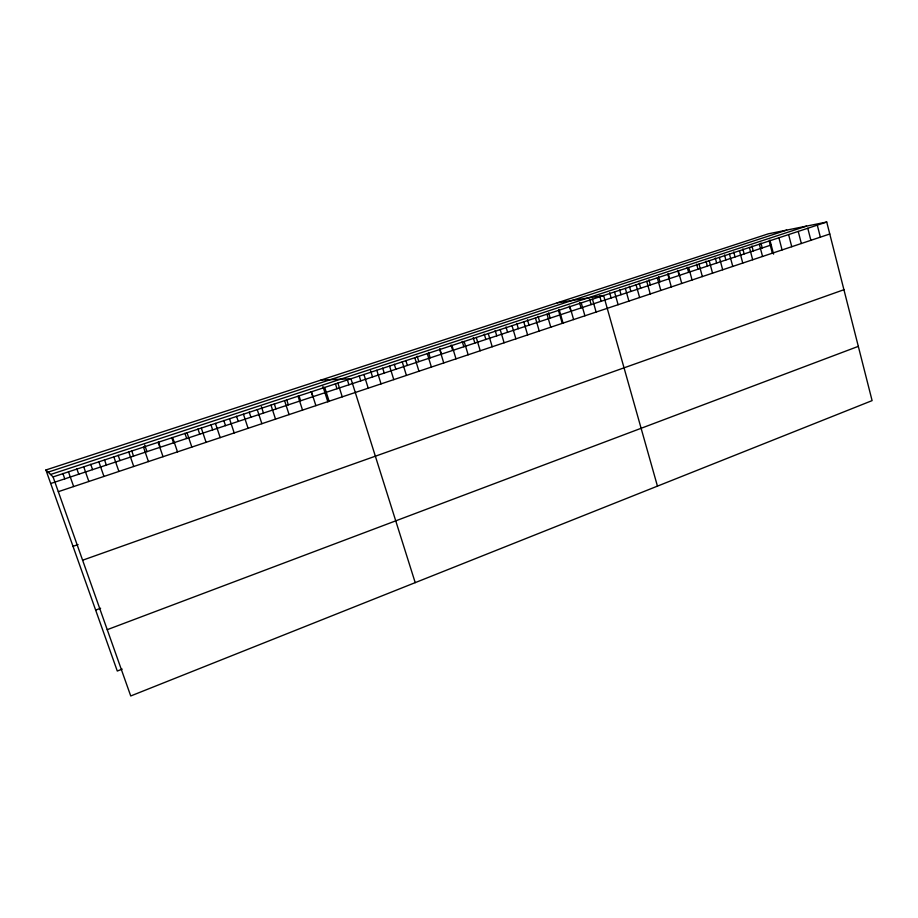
<?xml version="1.0" encoding="UTF-8"?>
<svg xmlns="http://www.w3.org/2000/svg" width="918" height="918" viewBox="0 0 918 918"><rect width="100%" height="100%" fill="white"/><g stroke="black" fill="none" stroke-linecap="round" stroke-linejoin="round"><path stroke-width="1.38" d="M122.197 669.119L117.286 671.035L45.9 469.982L768.274 233.838L826.728 222.03L872.1 400.615L130.735 695.97L53.072 476.912L45.9 469.982M107.234 629.679L858.319 346.361M95.656 610.091L100.624 608.255M82.609 560.221L843.929 289.709M73.015 546.348L78.064 544.569M58.316 491.681L829.78 234.01M50.708 483.511L771.189 244.991M53.072 476.912L826.728 222.03M48.126 472.139L786.669 230.131M50.57 474.48L806.52 226.115M557.237 302.837L603.619 295.527L657.449 486.138M320.921 380.086L350.963 378.767L415.211 582.643M68.471 471.841L73.658 486.551M62.872 473.459L64.776 478.852M83.722 466.814L88.862 481.48M76.848 468.857L78.741 474.227M98.857 461.823L103.952 476.442M90.721 464.29L92.592 469.649M104.491 459.757L106.35 465.093M118.147 455.248L119.994 460.572M113.855 456.889L118.904 471.439M131.71 450.784L133.535 456.097M128.738 451.977L133.73 466.493M144.711 445.035L146.972 451.645M143.495 447.123L148.441 461.57M158.516 441.96L160.306 447.227M158.126 442.304L163.025 456.705M172.641 437.519L177.495 451.874M171.758 437.599L173.536 442.843M187.031 432.78L191.851 447.077M184.92 433.262L186.675 438.494M210.922 424.69L212.655 429.899M201.306 428.075L206.08 442.327M197.967 428.958L199.722 434.18M223.785 420.455L225.507 425.642M215.466 423.405L220.194 437.611M236.546 416.256L238.255 421.419M229.511 418.78L234.193 432.929M249.226 412.079L250.912 417.231M243.442 414.19L248.078 428.293M261.378 406.651L263.477 413.077M257.258 409.635L261.859 423.691M274.287 403.828L275.951 408.946M270.971 405.125L275.526 419.124M286.68 399.743L288.332 404.849M284.569 400.638L289.09 414.603M298.993 395.681L300.622 400.776M298.052 396.197L302.538 410.105M322.929 386.398L327.875 401.912M311.443 391.791L315.884 405.653M311.202 391.665L312.831 396.737M335.38 383.701L336.975 388.739M324.72 387.419L329.114 401.223M347.337 379.765L348.92 384.791M337.893 383.07L342.253 396.84M363.93 374.498L368.221 388.165M359.202 375.852L360.774 380.867M376.805 370.252L381.05 383.885M370.597 370.723L372.547 376.965M389.565 366.053L393.776 379.627M382.691 368.118L384.24 373.098M405.848 360.487L407.374 365.433M402.245 361.876L406.41 375.416M394.315 364.285L395.853 369.254M417.139 356.161L418.826 361.646M414.81 357.733L418.952 371.228M428.522 352.42L430.186 357.882M427.295 353.625L431.391 367.074M439.825 348.702L441.478 354.141M439.676 349.54L443.738 362.943M462.19 341.335L463.819 346.752M451.966 345.489L455.994 358.846M451.048 345.007L452.689 350.435M476.258 337.491L480.229 350.756M473.252 337.686L474.87 343.091M464.152 341.473L468.157 354.784M488.273 333.532L492.209 346.752M484.245 334.072L485.851 339.453M500.195 329.608L504.097 342.781M495.169 330.48L496.753 335.85M516.777 323.365L518.337 328.701M512.026 325.706L515.893 338.845M506.002 326.911L507.585 332.259M527.471 319.843L529.02 325.167M523.776 321.839L527.609 334.932M547.013 314.185L550.777 327.198M538.097 316.343L539.635 321.644M535.435 317.995L539.233 331.042M559.131 309.423L563.136 323.32M558.5 310.399L562.241 323.365M548.654 312.877L550.18 318.156M569.906 306.635L573.612 319.567M569.367 306.05L570.881 311.305M589.654 299.371L591.135 304.604M581.232 302.906L584.904 315.792M579.545 302.699L581.037 307.943M599.695 296.066L601.164 301.276M592.466 299.211L596.115 312.051M614.521 291.935L618.112 304.707M609.667 292.785L611.136 297.983M629.427 286.278L630.873 291.442M625.342 288.378L628.899 301.104M619.581 289.526L621.038 294.701M639.215 283.054L640.649 288.206M636.082 284.832L639.616 297.524M658.596 276.674L660.008 281.803M657.345 277.833L660.811 290.444M648.934 279.852L650.357 284.993M646.754 281.321L650.254 293.967M668.201 273.518L669.601 278.624M667.856 274.367L671.31 286.932M687.215 267.253L688.592 272.336M678.31 270.925L681.73 283.455M677.736 270.374L679.125 275.469M698.988 264.109L702.35 276.57M696.636 264.154L698.001 269.226M688.684 267.505L692.069 280.001M715.294 258.015L716.637 263.053M709.212 260.746L712.552 273.162M705.988 261.079L707.353 266.128M729.466 254.068L732.759 266.415M724.531 254.974L725.874 259.989M719.379 257.396L722.684 269.777M742.846 248.939L744.165 253.942M739.495 250.763L742.754 263.076M733.723 251.945L735.054 256.96M751.922 245.955L753.23 250.935M749.444 247.493L752.68 259.76M769.892 240.034L773.576 254.114M769.158 240.998L772.348 253.184M760.93 242.983L762.238 247.952M759.335 244.234L762.548 256.455M778.912 237.785L782.079 249.937M798.235 231.416L801.345 243.499M788.608 234.583L791.741 246.713M807.794 228.261L810.881 240.321M817.295 225.139L820.359 237.154"/></g></svg>
